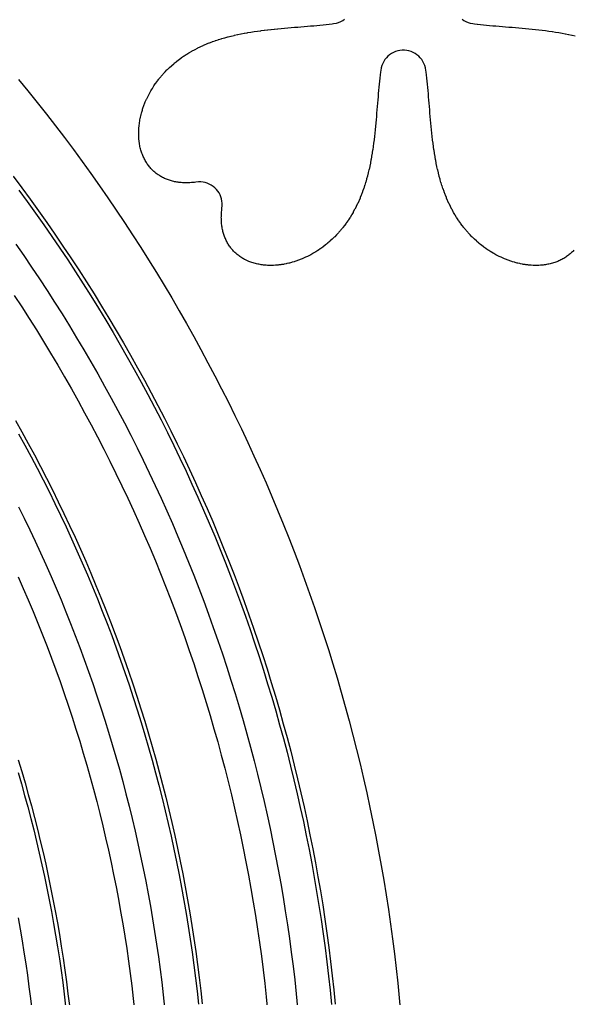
# Model space of a CAD drawing. Header units: metres. Extents: x 10 to 1210, y 10 to 2773.
# Drawn here: x 807.5 to 954, y 2347 to 2606.1 of the extents above; entities that cross this region are included whole.
import ezdxf

# ---------------------------------------------------------------- set-up
doc = ezdxf.new("R2010")
doc.units = ezdxf.units.M
for name, color, linetype in [('ACIKLIK', 5, 'Continuous'), ('CAM_SABLON', 4, 'Continuous'), ('DIS_KENAR_V91_Z3', 1, 'Continuous'), ('LAMBA_T4_Z4', 3, 'Continuous')]:
    doc.layers.add(name, color=color, linetype=linetype)

msp = doc.modelspace()

# ---------------------------------------------------------------- linework, layer by layer
at = {"layer": 'ACIKLIK'}
for points in [[(806.5, 2546.62), (808.61, 2543.59), (810.68, 2540.54), (812.73, 2537.47), (814.76, 2534.38), (816.75, 2531.28), (818.72, 2528.16), (820.67, 2525.02), (822.58, 2521.86), (824.47, 2518.69), (826.33, 2515.5), (828.16, 2512.3), (829.96, 2509.07), (831.74, 2505.84), (833.49, 2502.59), (835.21, 2499.32), (836.9, 2496.04), (838.56, 2492.74), (840.19, 2489.43), (841.79, 2486.11), (843.37, 2482.77), (844.91, 2479.42), (846.43, 2476.05), (847.92, 2472.67), (849.37, 2469.28), (850.8, 2465.87), (852.2, 2462.46), (853.57, 2459.03), (854.9, 2455.59), (856.21, 2452.14), (857.49, 2448.67), (858.74, 2445.2), (859.95, 2441.72), (861.14, 2438.22), (862.3, 2434.71), (863.42, 2431.2), (864.52, 2427.67), (865.58, 2424.14), (866.61, 2420.59), (867.62, 2417.04), (868.59, 2413.48), (869.53, 2409.91), (870.43, 2406.33), (871.31, 2402.75), (872.16, 2399.15), (872.97, 2395.55), (873.76, 2391.95), (874.51, 2388.33), (875.23, 2384.71), (875.92, 2381.09), (876.57, 2377.45), (877.2, 2373.82), (877.79, 2370.17), (878.35, 2366.52), (878.88, 2362.87), (879.38, 2359.21), (879.85, 2355.55), (880.28, 2351.88), (880.68, 2348.22), (881.05, 2344.54)], [(807.23, 2477.12), (808.73, 2474.09), (810.2, 2471.04), (811.65, 2467.98), (813.06, 2464.9), (814.46, 2461.81), (815.82, 2458.71), (817.16, 2455.6), (818.47, 2452.48), (819.75, 2449.35), (821, 2446.2), (822.23, 2443.05), (823.43, 2439.88), (824.6, 2436.7), (825.74, 2433.52), (826.86, 2430.32), (827.95, 2427.11), (829.01, 2423.9), (830.04, 2420.67), (831.05, 2417.44), (832.02, 2414.2), (832.97, 2410.95), (833.89, 2407.69), (834.78, 2404.42), (835.64, 2401.15), (836.47, 2397.87), (837.28, 2394.58), (838.06, 2391.28), (838.8, 2387.98), (839.52, 2384.67), (840.21, 2381.35), (840.87, 2378.03), (841.5, 2374.71), (842.11, 2371.38), (842.68, 2368.04), (843.22, 2364.7), (843.74, 2361.35), (844.22, 2358), (844.68, 2354.64), (845.11, 2351.29), (845.51, 2347.92), (845.87, 2344.56)], [(807.09, 2368.33), (807.64, 2365.3), (808.16, 2362.26), (808.65, 2359.22), (809.12, 2356.18), (809.56, 2353.13), (809.98, 2350.08), (810.37, 2347.02), (810.73, 2343.96)]]:
    msp.add_lwpolyline(points, dxfattribs=at)
at = {"layer": 'CAM_SABLON'}
for points in [[(807.27, 2560.96), (809.5, 2557.92), (811.7, 2554.86), (813.87, 2551.78), (816.02, 2548.69), (818.14, 2545.57), (820.24, 2542.44), (822.31, 2539.28), (824.34, 2536.11), (826.36, 2532.93), (828.34, 2529.72), (830.3, 2526.5), (832.22, 2523.26), (834.12, 2520), (835.99, 2516.73), (837.84, 2513.44), (839.65, 2510.13), (841.43, 2506.81), (843.19, 2503.48), (844.91, 2500.12), (846.61, 2496.76), (848.28, 2493.38), (849.92, 2489.98), (851.52, 2486.57), (853.1, 2483.15), (854.65, 2479.71), (856.17, 2476.26), (857.66, 2472.8), (859.12, 2469.32), (860.54, 2465.83), (861.94, 2462.33), (863.31, 2458.81), (864.64, 2455.29), (865.95, 2451.75), (867.22, 2448.2), (868.46, 2444.65), (869.68, 2441.08), (870.86, 2437.5), (872.01, 2433.9), (873.12, 2430.3), (874.21, 2426.69), (875.26, 2423.08), (876.29, 2419.45), (877.28, 2415.81), (878.24, 2412.16), (879.17, 2408.51), (880.06, 2404.85), (880.93, 2401.18), (881.76, 2397.5), (882.56, 2393.82), (883.33, 2390.13), (884.06, 2386.43), (884.77, 2382.73), (885.44, 2379.02), (886.08, 2375.3), (886.68, 2371.58), (887.25, 2367.85), (887.8, 2364.12), (888.3, 2360.39), (888.78, 2356.65), (889.22, 2352.9), (889.63, 2349.16), (890.01, 2345.41)], [(807.22, 2496.47), (808.89, 2493.43), (810.53, 2490.38), (812.14, 2487.31), (813.73, 2484.23), (815.29, 2481.14), (816.82, 2478.03), (818.33, 2474.91), (819.8, 2471.78), (821.25, 2468.63), (822.68, 2465.47), (824.07, 2462.3), (825.44, 2459.12), (826.78, 2455.93), (828.09, 2452.72), (829.38, 2449.5), (830.63, 2446.27), (831.86, 2443.03), (833.06, 2439.78), (834.23, 2436.52), (835.37, 2433.25), (836.48, 2429.97), (837.57, 2426.68), (838.63, 2423.38), (839.65, 2420.07), (840.65, 2416.75), (841.62, 2413.43), (842.56, 2410.09), (843.47, 2406.75), (844.35, 2403.4), (845.21, 2400.04), (846.03, 2396.68), (846.82, 2393.31), (847.59, 2389.93), (848.32, 2386.54), (849.03, 2383.15), (849.71, 2379.75), (850.35, 2376.35), (850.97, 2372.94), (851.56, 2369.52), (852.11, 2366.1), (852.64, 2362.68), (853.14, 2359.25), (853.6, 2355.82), (854.04, 2352.38), (854.45, 2348.94), (854.83, 2345.5)], [(807.09, 2406.81), (807.98, 2403.78), (808.83, 2400.74), (809.66, 2397.69), (810.47, 2394.64), (811.25, 2391.58), (812, 2388.51), (812.72, 2385.43), (813.42, 2382.35), (814.09, 2379.26), (814.73, 2376.17), (815.35, 2373.07), (815.94, 2369.97), (816.5, 2366.86), (817.04, 2363.75), (817.54, 2360.63), (818.02, 2357.51), (818.48, 2354.38), (818.9, 2351.25), (819.3, 2348.12), (819.67, 2344.98)]]:
    msp.add_lwpolyline(points, dxfattribs=at)
at = {"layer": 'DIS_KENAR_V91_Z3'}
for points in [[(954.13, 2545.05), (953.92, 2544.82), (953.75, 2544.64), (953.53, 2544.42), (953.34, 2544.25), (953.11, 2544.04), (952.91, 2543.87), (952.67, 2543.68), (952.45, 2543.52), (952.21, 2543.35), (951.98, 2543.19), (951.73, 2543.03), (951.48, 2542.88), (951.23, 2542.73), (950.97, 2542.59), (950.71, 2542.46), (950.43, 2542.33), (950.17, 2542.21), (949.88, 2542.08), (949.62, 2541.98), (949.31, 2541.86), (949.05, 2541.77), (948.72, 2541.67), (948.46, 2541.59), (948.11, 2541.5), (947.86, 2541.43), (947.49, 2541.35), (947.25, 2541.3), (946.86, 2541.23), (946.62, 2541.19), (946.22, 2541.14), (945.98, 2541.11), (945.56, 2541.07), (945.32, 2541.05), (944.89, 2541.02), (944.66, 2541.01), (944.21, 2541), (943.99, 2541), (943.53, 2541.01), (943.31, 2541.02), (942.83, 2541.04), (942.62, 2541.06), (942.13, 2541.1), (941.92, 2541.12), (941.43, 2541.18), (941.22, 2541.21), (940.72, 2541.29), (940.52, 2541.33), (940.01, 2541.43), (939.81, 2541.47), (939.29, 2541.59), (939.1, 2541.64), (938.58, 2541.77), (938.39, 2541.83), (937.87, 2541.98), (937.68, 2542.04), (937.15, 2542.22), (936.97, 2542.28), (936.44, 2542.48), (936.27, 2542.55), (935.73, 2542.76), (935.56, 2542.83), (935.03, 2543.07), (934.87, 2543.15), (934.34, 2543.4), (934.17, 2543.48), (933.64, 2543.75), (933.48, 2543.84), (932.96, 2544.13), (932.8, 2544.22), (932.29, 2544.53), (932.13, 2544.62), (931.62, 2544.95), (931.47, 2545.05), (930.96, 2545.39), (930.82, 2545.49), (930.32, 2545.86), (930.18, 2545.96), (929.68, 2546.34), (929.54, 2546.45), (929.06, 2546.84), (928.93, 2546.96), (928.45, 2547.37), (928.32, 2547.48), (927.85, 2547.91), (927.73, 2548.03), (927.27, 2548.47), (927.15, 2548.6), (926.7, 2549.06), (926.59, 2549.18), (926.15, 2549.65), (926.04, 2549.78), (925.61, 2550.27), (925.5, 2550.4), (925.09, 2550.9), (924.99, 2551.03), (924.58, 2551.55), (924.48, 2551.69), (924.09, 2552.22), (924, 2552.35), (923.62, 2552.9), (923.53, 2553.03), (923.16, 2553.6), (923.08, 2553.73), (922.72, 2554.31), (922.64, 2554.44), (922.3, 2555.03), (922.23, 2555.16), (921.9, 2555.77), (921.83, 2555.9), (921.51, 2556.52), (921.44, 2556.65), (921.13, 2557.28), (921.07, 2557.41), (920.78, 2558.05), (920.72, 2558.18), (920.44, 2558.84), (920.39, 2558.96), (920.12, 2559.63), (920.07, 2559.75), (919.81, 2560.44), (919.77, 2560.55), (919.52, 2561.25), (919.48, 2561.36), (919.26, 2562.03), (919.23, 2562.13), (919, 2562.86), (918.97, 2562.97), (918.76, 2563.7), (918.73, 2563.8), (918.52, 2564.55), (918.5, 2564.65), (918.31, 2565.4), (918.28, 2565.5), (918.1, 2566.26), (918.08, 2566.35), (917.91, 2567.13), (917.89, 2567.21), (917.73, 2568), (917.71, 2568.08), (917.56, 2568.88), (917.55, 2568.95), (917.4, 2569.76), (917.39, 2569.83), (917.26, 2570.64), (917.25, 2570.71), (917.12, 2571.53), (917.11, 2571.59), (916.99, 2572.42), (916.98, 2572.47), (916.87, 2573.31), (916.86, 2573.36), (916.76, 2574.2), (916.75, 2574.24), (916.65, 2575.09), (916.65, 2575.13), (916.55, 2575.98), (916.55, 2576.02), (916.46, 2576.87), (916.46, 2576.91), (916.37, 2577.76), (916.37, 2577.79), (916.29, 2578.65), (916.29, 2578.68), (916.21, 2579.54), (916.21, 2579.56), (916.13, 2580.43), (916.13, 2580.44), (916.05, 2581.31), (916.05, 2581.32), (915.98, 2582.18), (915.91, 2583.06), (915.83, 2583.92), (915.76, 2584.77), (915.69, 2585.62), (915.62, 2586.46), (915.54, 2587.3), (915.46, 2588.13), (915.38, 2588.95), (915.3, 2589.77), (915.29, 2589.81), (915.21, 2590.57), (915.2, 2590.62), (915.12, 2591.36), (915.11, 2591.42), (915.02, 2592.15), (915.02, 2592.21), (914.97, 2592.57), (914.84, 2593.31), (914.68, 2593.88), (914.46, 2594.44), (914.18, 2594.97), (913.86, 2595.47), (913.49, 2595.93), (913.07, 2596.36), (912.61, 2596.74), (912.12, 2597.08), (911.6, 2597.36), (911.05, 2597.59), (910.48, 2597.77), (909.89, 2597.89), (909.3, 2597.95), (908.7, 2597.95), (908.11, 2597.89), (907.52, 2597.77), (906.95, 2597.59), (906.4, 2597.36), (905.88, 2597.08), (905.39, 2596.74), (904.93, 2596.36), (904.51, 2595.93), (904.14, 2595.47), (903.82, 2594.97), (903.54, 2594.44), (903.32, 2593.88), (903.16, 2593.31), (903.03, 2592.57), (902.98, 2592.21), (902.98, 2592.15), (902.89, 2591.42), (902.88, 2591.36), (902.8, 2590.62), (902.79, 2590.57), (902.71, 2589.81), (902.7, 2589.77), (902.62, 2589), (902.54, 2588.17), (902.46, 2587.34), (902.39, 2586.5), (902.31, 2585.65), (902.24, 2584.79), (902.17, 2583.93), (902.09, 2583.06), (902.02, 2582.19), (901.95, 2581.32), (901.95, 2581.32), (901.87, 2580.45), (901.87, 2580.44), (901.8, 2579.58), (901.79, 2579.56), (901.72, 2578.7), (901.71, 2578.68), (901.63, 2577.82), (901.63, 2577.79), (901.55, 2576.94), (901.54, 2576.9), (901.45, 2576.05), (901.45, 2576.02), (901.36, 2575.17), (901.35, 2575.13), (901.25, 2574.29), (901.25, 2574.24), (901.14, 2573.4), (901.14, 2573.35), (901.02, 2572.52), (901.02, 2572.47), (900.9, 2571.64), (900.89, 2571.58), (900.76, 2570.77), (900.75, 2570.7), (900.62, 2569.89), (900.61, 2569.82), (900.47, 2569.02), (900.45, 2568.95), (900.3, 2568.15), (900.29, 2568.07), (900.13, 2567.29), (900.11, 2567.21), (899.94, 2566.43), (899.92, 2566.34), (899.74, 2565.58), (899.72, 2565.49), (899.53, 2564.73), (899.5, 2564.64), (899.3, 2563.89), (899.27, 2563.79), (899.06, 2563.06), (899.03, 2562.95), (898.8, 2562.23), (898.77, 2562.12), (898.52, 2561.37), (898.48, 2561.25), (898.23, 2560.55), (898.19, 2560.44), (897.93, 2559.75), (897.88, 2559.63), (897.61, 2558.96), (897.56, 2558.84), (897.28, 2558.18), (897.22, 2558.05), (896.93, 2557.41), (896.87, 2557.28), (896.56, 2556.65), (896.49, 2556.52), (896.17, 2555.9), (896.1, 2555.77), (895.77, 2555.16), (895.7, 2555.03), (895.36, 2554.44), (895.28, 2554.31), (894.92, 2553.73), (894.84, 2553.6), (894.47, 2553.03), (894.38, 2552.9), (894, 2552.35), (893.91, 2552.22), (893.52, 2551.69), (893.42, 2551.55), (893.01, 2551.03), (892.91, 2550.9), (892.5, 2550.4), (892.39, 2550.27), (891.96, 2549.78), (891.85, 2549.65), (891.41, 2549.18), (891.3, 2549.06), (890.85, 2548.6), (890.73, 2548.47), (890.27, 2548.03), (890.15, 2547.91), (889.68, 2547.48), (889.55, 2547.37), (889.07, 2546.96), (888.94, 2546.84), (888.46, 2546.45), (888.32, 2546.34), (887.82, 2545.96), (887.68, 2545.86), (887.18, 2545.49), (887.04, 2545.39), (886.53, 2545.05), (886.38, 2544.95), (885.87, 2544.62), (885.71, 2544.53), (885.2, 2544.22), (885.04, 2544.13), (884.52, 2543.84), (884.36, 2543.75), (883.83, 2543.48), (883.66, 2543.4), (883.13, 2543.15), (882.97, 2543.07), (882.44, 2542.83), (882.27, 2542.76), (881.73, 2542.55), (881.56, 2542.48), (881.03, 2542.28), (880.85, 2542.22), (880.32, 2542.04), (880.13, 2541.98), (879.61, 2541.83), (879.42, 2541.77), (878.9, 2541.64), (878.71, 2541.59), (878.19, 2541.47), (877.99, 2541.43), (877.48, 2541.33), (877.28, 2541.29), (876.78, 2541.21), (876.57, 2541.18), (876.08, 2541.12), (875.87, 2541.1), (875.38, 2541.06), (875.17, 2541.04), (874.69, 2541.02), (874.47, 2541.01), (874.01, 2541), (873.79, 2541), (873.34, 2541.01), (873.11, 2541.02), (872.68, 2541.05), (872.44, 2541.07), (872.02, 2541.11), (871.78, 2541.14), (871.38, 2541.19), (871.14, 2541.23), (870.75, 2541.3), (870.51, 2541.35), (870.14, 2541.43), (869.89, 2541.5), (869.54, 2541.59), (869.28, 2541.67), (868.95, 2541.77), (868.69, 2541.86), (868.38, 2541.98), (868.12, 2542.08), (867.83, 2542.21), (867.57, 2542.33), (867.29, 2542.46), (867.03, 2542.59), (866.77, 2542.73), (866.52, 2542.88), (866.27, 2543.03), (866.02, 2543.19), (865.79, 2543.35), (865.55, 2543.52), (865.33, 2543.68), (865.09, 2543.87), (864.89, 2544.04), (864.66, 2544.25), (864.47, 2544.42), (864.25, 2544.64), (864.08, 2544.82), (863.87, 2545.05), (863.7, 2545.24), (863.5, 2545.48), (863.35, 2545.67), (863.16, 2545.92), (863.02, 2546.13), (862.85, 2546.38), (862.71, 2546.6), (862.56, 2546.85), (862.43, 2547.08), (862.29, 2547.34), (862.17, 2547.58), (862.04, 2547.85), (861.93, 2548.1), (861.82, 2548.36), (861.72, 2548.63), (861.63, 2548.89), (861.53, 2549.17), (861.45, 2549.42), (861.37, 2549.72), (861.3, 2549.97), (861.23, 2550.28), (861.17, 2550.52), (861.11, 2550.84), (861.07, 2551.09), (861.02, 2551.42), (860.99, 2551.66), (860.95, 2552), (860.92, 2552.23), (860.9, 2552.59), (860.89, 2552.81), (860.87, 2553.18), (860.87, 2553.39), (860.86, 2553.78), (860.87, 2553.98), (860.88, 2554.37), (860.89, 2554.57), (860.91, 2554.97), (860.93, 2555.15), (860.97, 2555.56), (860.99, 2555.74), (861.03, 2556.06), (861.1, 2556.87), (861.1, 2557.45), (861.04, 2558.03), (860.92, 2558.6), (860.75, 2559.15), (860.52, 2559.69), (860.25, 2560.21), (859.92, 2560.69), (859.55, 2561.14), (859.14, 2561.55), (858.69, 2561.92), (858.21, 2562.25), (857.69, 2562.52), (857.15, 2562.75), (856.6, 2562.92), (856.03, 2563.04), (855.45, 2563.1), (854.86, 2563.1), (854.11, 2563.03), (854.11, 2563.03), (853.74, 2562.99), (853.56, 2562.97), (853.15, 2562.93), (852.97, 2562.91), (852.57, 2562.89), (852.37, 2562.88), (851.98, 2562.87), (851.78, 2562.86), (851.39, 2562.87), (851.18, 2562.87), (850.81, 2562.89), (850.59, 2562.9), (850.23, 2562.92), (850, 2562.95), (849.66, 2562.99), (849.42, 2563.02), (849.09, 2563.07), (848.84, 2563.11), (848.52, 2563.17), (848.28, 2563.23), (847.97, 2563.3), (847.72, 2563.37), (847.42, 2563.45), (847.17, 2563.53), (846.89, 2563.63), (846.63, 2563.72), (846.36, 2563.82), (846.1, 2563.93), (845.85, 2564.04), (845.58, 2564.17), (845.34, 2564.29), (845.08, 2564.43), (844.85, 2564.56), (844.6, 2564.71), (844.38, 2564.85), (844.13, 2565.02), (843.92, 2565.16), (843.67, 2565.35), (843.48, 2565.5), (843.24, 2565.7), (843.05, 2565.87), (842.82, 2566.08), (842.64, 2566.25), (842.42, 2566.47), (842.25, 2566.66), (842.04, 2566.89), (841.87, 2567.09), (841.68, 2567.33), (841.52, 2567.55), (841.35, 2567.79), (841.19, 2568.02), (841.03, 2568.27), (840.88, 2568.52), (840.73, 2568.77), (840.59, 2569.03), (840.46, 2569.29), (840.33, 2569.57), (840.21, 2569.83), (840.08, 2570.12), (839.98, 2570.38), (839.86, 2570.69), (839.77, 2570.95), (839.67, 2571.28), (839.59, 2571.54), (839.5, 2571.89), (839.43, 2572.14), (839.35, 2572.51), (839.3, 2572.75), (839.23, 2573.14), (839.19, 2573.38), (839.14, 2573.78), (839.11, 2574.02), (839.07, 2574.44), (839.05, 2574.68), (839.02, 2575.11), (839.01, 2575.34), (839, 2575.79), (839, 2576.01), (839.01, 2576.47), (839.02, 2576.69), (839.04, 2577.17), (839.06, 2577.38), (839.1, 2577.87), (839.12, 2578.08), (839.18, 2578.57), (839.21, 2578.78), (839.29, 2579.28), (839.33, 2579.48), (839.43, 2579.99), (839.47, 2580.19), (839.59, 2580.71), (839.64, 2580.9), (839.77, 2581.42), (839.83, 2581.61), (839.98, 2582.13), (840.04, 2582.32), (840.22, 2582.85), (840.28, 2583.03), (840.48, 2583.56), (840.55, 2583.73), (840.76, 2584.27), (840.83, 2584.44), (841.07, 2584.97), (841.15, 2585.13), (841.4, 2585.66), (841.48, 2585.83), (841.75, 2586.36), (841.84, 2586.52), (842.13, 2587.04), (842.22, 2587.2), (842.53, 2587.71), (842.62, 2587.87), (842.95, 2588.38), (843.05, 2588.53), (843.39, 2589.04), (843.49, 2589.18), (843.86, 2589.68), (843.96, 2589.82), (844.34, 2590.32), (844.45, 2590.46), (844.84, 2590.94), (844.96, 2591.07), (845.37, 2591.55), (845.48, 2591.68), (845.91, 2592.15), (846.03, 2592.27), (846.47, 2592.73), (846.6, 2592.85), (847.06, 2593.3), (847.18, 2593.41), (847.65, 2593.85), (847.78, 2593.96), (848.27, 2594.39), (848.4, 2594.5), (848.9, 2594.91), (849.03, 2595.01), (849.55, 2595.42), (849.69, 2595.52), (850.22, 2595.91), (850.35, 2596), (850.9, 2596.38), (851.03, 2596.47), (851.6, 2596.84), (851.73, 2596.92), (852.31, 2597.28), (852.44, 2597.36), (853.03, 2597.7), (853.16, 2597.77), (853.77, 2598.1), (853.9, 2598.17), (854.52, 2598.49), (854.65, 2598.56), (855.28, 2598.87), (855.41, 2598.93), (856.05, 2599.22), (856.18, 2599.28), (856.84, 2599.56), (856.96, 2599.61), (857.63, 2599.88), (857.75, 2599.93), (858.44, 2600.19), (858.55, 2600.23), (859.25, 2600.48), (859.36, 2600.52), (860.03, 2600.74), (860.13, 2600.77), (860.86, 2601), (860.97, 2601.03), (861.7, 2601.24), (861.8, 2601.27), (862.55, 2601.48), (862.65, 2601.5), (863.4, 2601.69), (863.5, 2601.72), (864.26, 2601.9), (864.35, 2601.92), (865.13, 2602.09), (865.21, 2602.11), (866, 2602.27), (866.08, 2602.29), (866.88, 2602.44), (866.95, 2602.45), (867.76, 2602.6), (867.83, 2602.61), (868.64, 2602.74), (868.71, 2602.75), (869.53, 2602.88), (869.59, 2602.89), (870.42, 2603.01), (870.47, 2603.02), (871.31, 2603.13), (871.36, 2603.14), (872.2, 2603.24), (872.24, 2603.25), (873.09, 2603.35), (873.13, 2603.35), (873.98, 2603.45), (874.02, 2603.45), (874.87, 2603.54), (874.91, 2603.54), (875.76, 2603.63), (875.79, 2603.63), (876.65, 2603.71), (876.68, 2603.71), (877.54, 2603.79), (877.56, 2603.79), (878.43, 2603.87), (878.44, 2603.87), (879.31, 2603.95), (879.32, 2603.95), (880.18, 2604.02), (881.06, 2604.09), (881.92, 2604.17), (882.77, 2604.24), (883.62, 2604.31), (884.46, 2604.38), (885.3, 2604.46), (886.13, 2604.54), (886.95, 2604.62), (887.77, 2604.7), (887.81, 2604.71), (888.57, 2604.79), (888.62, 2604.8), (889.36, 2604.88), (889.42, 2604.89), (890.15, 2604.98), (890.21, 2604.98), (890.57, 2605.03), (891.31, 2605.16), (891.88, 2605.32), (892.44, 2605.54), (892.97, 2605.82), (893.47, 2606.14)], [(924.53, 2606.14), (925.03, 2605.82), (925.56, 2605.54), (926.12, 2605.32), (926.69, 2605.16), (927.43, 2605.03), (927.79, 2604.98), (927.85, 2604.98), (928.58, 2604.89), (928.64, 2604.88), (929.38, 2604.8), (929.43, 2604.79), (930.19, 2604.71), (930.23, 2604.7), (931, 2604.62), (931.83, 2604.54), (932.66, 2604.46), (933.5, 2604.39), (934.35, 2604.31), (935.21, 2604.24), (936.07, 2604.17), (936.94, 2604.09), (937.81, 2604.02), (938.68, 2603.95), (938.68, 2603.95), (939.55, 2603.87), (939.56, 2603.87), (940.42, 2603.8), (940.44, 2603.79), (941.3, 2603.72), (941.32, 2603.71), (942.18, 2603.63), (942.21, 2603.63), (943.06, 2603.55), (943.1, 2603.54), (943.95, 2603.45), (943.98, 2603.45), (944.83, 2603.36), (944.87, 2603.35), (945.71, 2603.25), (945.76, 2603.25), (946.6, 2603.14), (946.65, 2603.14), (947.48, 2603.02), (947.53, 2603.02), (948.36, 2602.9), (948.42, 2602.89), (949.23, 2602.76), (949.3, 2602.75), (950.11, 2602.62), (950.18, 2602.61), (950.98, 2602.47), (951.05, 2602.45), (951.85, 2602.3), (951.93, 2602.29), (952.71, 2602.13), (952.79, 2602.11), (953.57, 2601.94), (953.66, 2601.92), (954.42, 2601.74)], [(807.23, 2590.24), (809.72, 2587.19), (812.17, 2584.13), (814.6, 2581.05), (817.01, 2577.94), (819.39, 2574.82), (821.74, 2571.67), (824.06, 2568.5), (826.35, 2565.32), (828.62, 2562.11), (830.86, 2558.88), (833.07, 2555.64), (835.25, 2552.37), (837.4, 2549.09), (839.53, 2545.78), (841.62, 2542.46), (843.69, 2539.12), (845.73, 2535.77), (847.73, 2532.39), (849.71, 2529), (851.66, 2525.59), (853.58, 2522.16), (855.47, 2518.72), (857.33, 2515.26), (859.15, 2511.79), (860.95, 2508.3), (862.72, 2504.79), (864.46, 2501.27), (866.16, 2497.73), (867.84, 2494.18), (869.48, 2490.61), (871.1, 2487.03), (872.68, 2483.44), (874.23, 2479.83), (875.75, 2476.21), (877.23, 2472.57), (878.69, 2468.93), (880.11, 2465.27), (881.5, 2461.59), (882.86, 2457.91), (884.19, 2454.21), (885.48, 2450.51), (886.75, 2446.79), (887.98, 2443.06), (889.17, 2439.32), (890.34, 2435.57), (891.47, 2431.81), (892.57, 2428.04), (893.63, 2424.26), (894.67, 2420.47), (895.67, 2416.67), (896.63, 2412.86), (897.57, 2409.05), (898.47, 2405.23), (899.33, 2401.4), (900.17, 2397.56), (900.97, 2393.72), (901.73, 2389.86), (902.46, 2386.01), (903.16, 2382.14), (903.83, 2378.27), (904.46, 2374.4), (905.06, 2370.51), (905.62, 2366.63), (906.15, 2362.74), (906.65, 2358.84), (907.11, 2354.94), (907.53, 2351.04), (907.93, 2347.13), (908.29, 2343.22)], [(806.06, 2533.05), (808.05, 2530.03), (810.01, 2526.98), (811.94, 2523.92), (813.85, 2520.84), (815.72, 2517.74), (817.58, 2514.63), (819.4, 2511.5), (821.2, 2508.36), (822.97, 2505.2), (824.71, 2502.02), (826.42, 2498.83), (828.11, 2495.63), (829.77, 2492.41), (831.4, 2489.17), (833, 2485.92), (834.57, 2482.66), (836.12, 2479.39), (837.63, 2476.1), (839.12, 2472.8), (840.58, 2469.48), (842.01, 2466.15), (843.41, 2462.81), (844.78, 2459.46), (846.12, 2456.1), (847.44, 2452.72), (848.72, 2449.34), (849.97, 2445.94), (851.2, 2442.53), (852.39, 2439.11), (853.55, 2435.68), (854.69, 2432.24), (855.79, 2428.79), (856.87, 2425.33), (857.91, 2421.87), (858.92, 2418.39), (859.91, 2414.9), (860.86, 2411.41), (861.78, 2407.91), (862.67, 2404.4), (863.53, 2400.88), (864.36, 2397.35), (865.16, 2393.82), (865.93, 2390.28), (866.67, 2386.74), (867.38, 2383.19), (868.05, 2379.63), (868.7, 2376.06), (869.31, 2372.49), (869.89, 2368.92), (870.44, 2365.34), (870.96, 2361.76), (871.45, 2358.17), (871.91, 2354.58), (872.33, 2350.98), (872.73, 2347.38), (873.09, 2343.78)], [(807.15, 2458.56), (808.48, 2455.52), (809.79, 2452.48), (811.07, 2449.42), (812.33, 2446.35), (813.56, 2443.27), (814.76, 2440.18), (815.94, 2437.08), (817.08, 2433.97), (818.2, 2430.85), (819.3, 2427.72), (820.36, 2424.58), (821.4, 2421.43), (822.41, 2418.27), (823.4, 2415.1), (824.35, 2411.93), (825.28, 2408.74), (826.18, 2405.55), (827.05, 2402.35), (827.9, 2399.14), (828.71, 2395.93), (829.5, 2392.71), (830.26, 2389.48), (830.99, 2386.25), (831.7, 2383.01), (832.37, 2379.76), (833.02, 2376.51), (833.64, 2373.25), (834.23, 2369.99), (834.79, 2366.72), (835.32, 2363.45), (835.83, 2360.17), (836.3, 2356.89), (836.75, 2353.6), (837.17, 2350.31), (837.56, 2347.02), (837.92, 2343.72)]]:
    msp.add_lwpolyline(points, dxfattribs=at)
at = {"layer": 'LAMBA_T4_Z4'}
for points in [[(805.81, 2564.59), (808.07, 2561.56), (810.3, 2558.51), (812.51, 2555.44), (814.69, 2552.36), (816.85, 2549.25), (818.97, 2546.13), (821.07, 2542.99), (823.14, 2539.83), (825.19, 2536.65), (827.2, 2533.45), (829.19, 2530.24), (831.15, 2527.01), (833.09, 2523.76), (834.99, 2520.5), (836.86, 2517.22), (838.71, 2513.92), (840.53, 2510.61), (842.32, 2507.28), (844.08, 2503.94), (845.81, 2500.58), (847.51, 2497.2), (849.18, 2493.81), (850.82, 2490.41), (852.43, 2486.99), (854.01, 2483.56), (855.57, 2480.12), (857.09, 2476.66), (858.58, 2473.19), (860.04, 2469.7), (861.47, 2466.2), (862.87, 2462.69), (864.24, 2459.17), (865.58, 2455.64), (866.89, 2452.09), (868.16, 2448.54), (869.41, 2444.97), (870.62, 2441.39), (871.81, 2437.8), (872.96, 2434.21), (874.08, 2430.6), (875.17, 2426.98), (876.23, 2423.35), (877.25, 2419.71), (878.25, 2416.07), (879.21, 2412.41), (880.14, 2408.75), (881.04, 2405.08), (881.9, 2401.4), (882.74, 2397.72), (883.54, 2394.03), (884.31, 2390.33), (885.04, 2386.62), (885.75, 2382.91), (886.42, 2379.19), (887.06, 2375.47), (887.67, 2371.74), (888.24, 2368), (888.79, 2364.26), (889.3, 2360.52), (889.77, 2356.77), (890.22, 2353.02), (890.63, 2349.26), (891.01, 2345.5)], [(806.4, 2499.98), (808.1, 2496.95), (809.77, 2493.91), (811.41, 2490.85), (813.03, 2487.78), (814.62, 2484.69), (816.18, 2481.59), (817.72, 2478.47), (819.23, 2475.34), (820.71, 2472.2), (822.16, 2469.05), (823.59, 2465.88), (824.99, 2462.7), (826.36, 2459.51), (827.7, 2456.31), (829.02, 2453.09), (830.31, 2449.87), (831.56, 2446.63), (832.8, 2443.38), (834, 2440.12), (835.17, 2436.86), (836.32, 2433.58), (837.43, 2430.29), (838.52, 2426.99), (839.58, 2423.68), (840.61, 2420.36), (841.61, 2417.04), (842.58, 2413.7), (843.52, 2410.36), (844.44, 2407.01), (845.32, 2403.65), (846.18, 2400.28), (847, 2396.91), (847.8, 2393.53), (848.57, 2390.14), (849.3, 2386.75), (850.01, 2383.35), (850.69, 2379.94), (851.34, 2376.53), (851.95, 2373.11), (852.54, 2369.69), (853.1, 2366.26), (853.63, 2362.83), (854.13, 2359.39), (854.59, 2355.95), (855.03, 2352.5), (855.44, 2349.05), (855.82, 2345.6)], [(807.14, 2410.13), (808.05, 2407.1), (808.94, 2404.06), (809.8, 2401.01), (810.63, 2397.95), (811.44, 2394.89), (812.22, 2391.82), (812.97, 2388.74), (813.7, 2385.66), (814.4, 2382.57), (815.07, 2379.47), (815.71, 2376.37), (816.33, 2373.26), (816.92, 2370.15), (817.49, 2367.03), (818.02, 2363.91), (818.53, 2360.79), (819.01, 2357.65), (819.47, 2354.52), (819.89, 2351.38), (820.29, 2348.24), (820.67, 2345.09)]]:
    msp.add_lwpolyline(points, dxfattribs=at)

doc.saveas('drawing.dxf')
